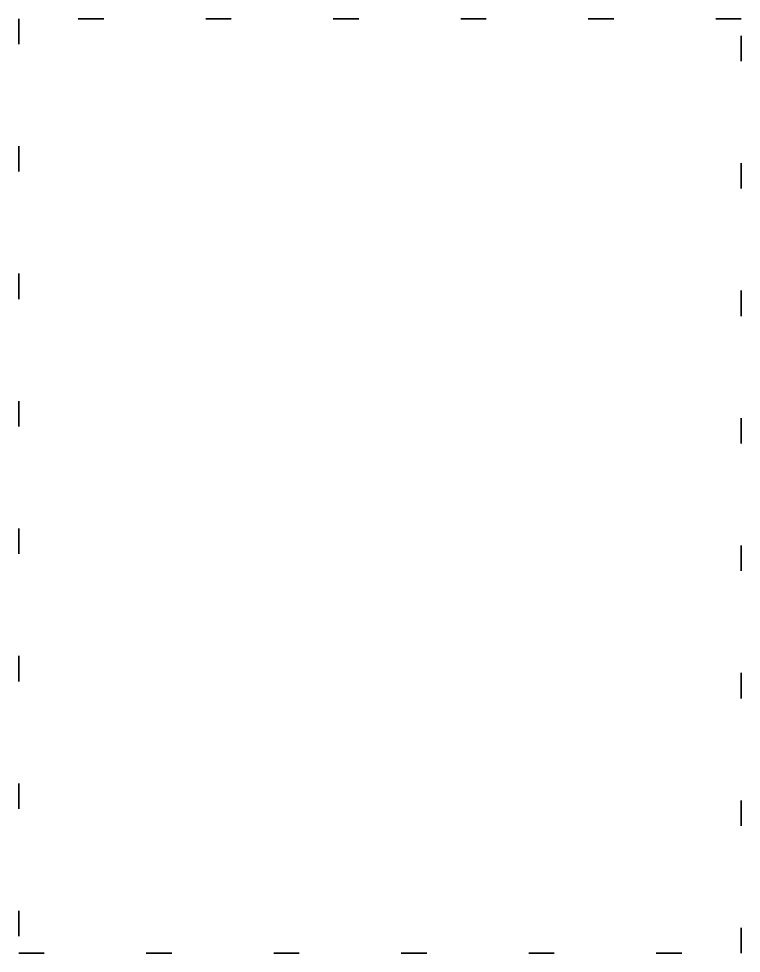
# Model space of a CAD drawing. Header units: inches. Extents: x 0 to 8.5, y 0 to 11.
import ezdxf

# ---------------------------------------------------------------- set-up
doc = ezdxf.new("R2010")
doc.units = ezdxf.units.IN
doc.linetypes.add('DOTTED', pattern=[1.5, 0.3, -1.2])
doc.layers.add('63', color=7, linetype='DOTTED', lineweight=35)

msp = doc.modelspace()

# ---------------------------------------------------------------- linework, layer by layer
at = {"layer": '63'}
msp.add_lwpolyline([(0, 0), (8.5, 0), (8.5, 11), (0, 11)], close=True, dxfattribs=at)

doc.saveas('drawing.dxf')
